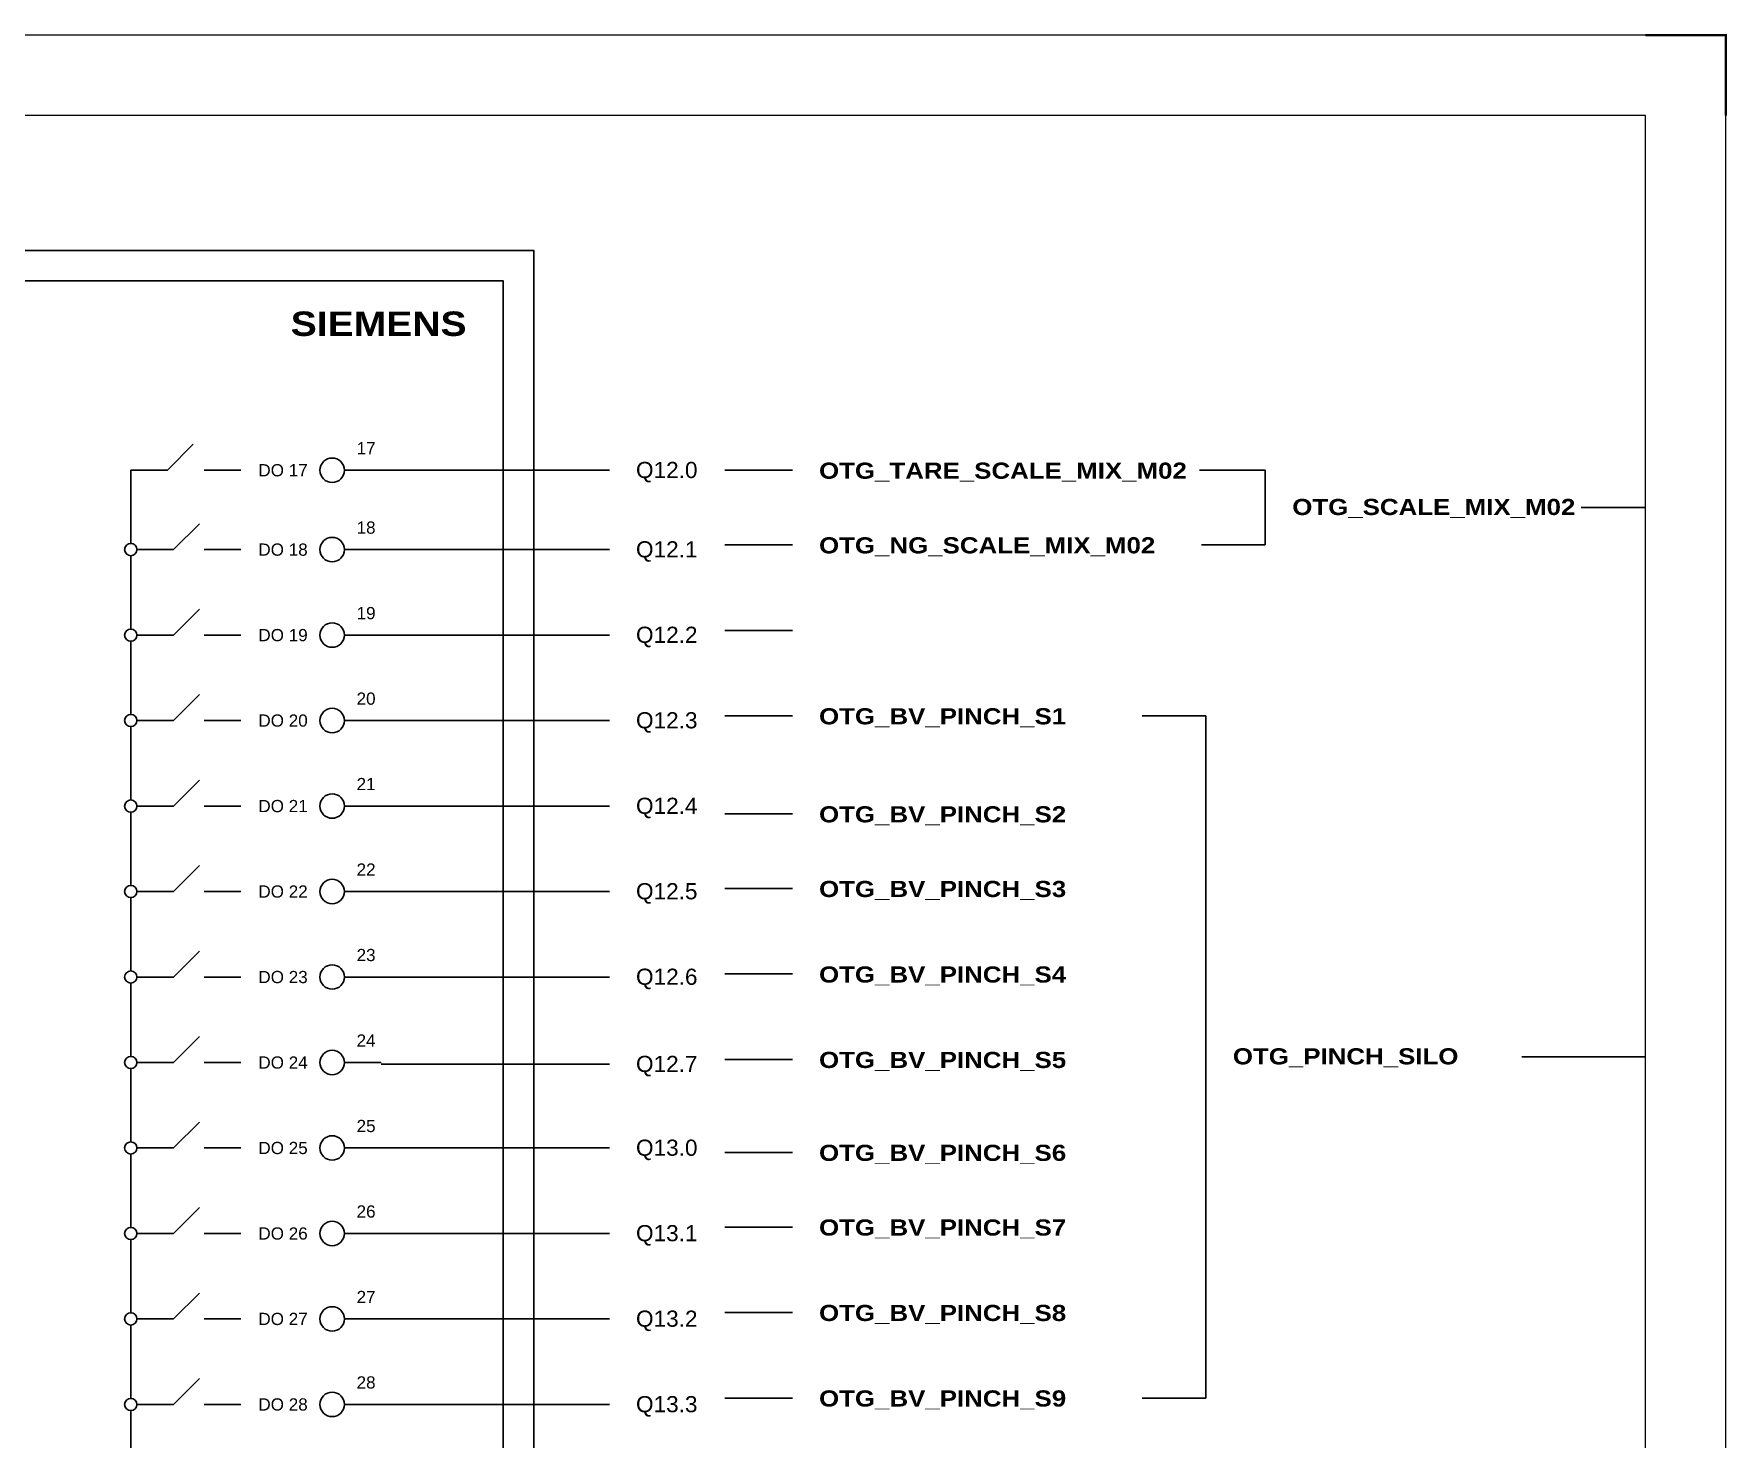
# Model space of a CAD drawing. Header units: centimetres. Extents: x -30014 to 38541, y 15960 to 46751.
# Drawn here: x 12066 to 15207, y 17870 to 20479 of the extents above; entities that cross this region are included whole.
import ezdxf
from ezdxf.enums import TextEntityAlignment as Align

# ---------------------------------------------------------------- set-up
doc = ezdxf.new("R2010")
doc.units = ezdxf.units.CM
doc.header["$MEASUREMENT"] = 0
doc.layers.add('Etiket-Line-L', color=7, linetype='Continuous')
doc.layers.add('EtIket-Line-S', color=2, linetype='Continuous')
doc.styles.add('Bold', font='ariblk.ttf', dxfattribs={"height": 25.4})
doc.styles.get("Standard").update_dxf_attribs({"font": 'arial.ttf'})

# ---------------------------------------------------------------- blocks, each defined once
blk = doc.blocks.new('x5 Out Line')
at = {"const_width": 0.3}
blk.add_lwpolyline([(405.45, 277.06), (405.45, 286.71), (395.8, 286.71)], dxfattribs=at)
at = {"lineweight": 15}
blk.add_lwpolyline([(395.8, 9.65), (395.8, 277.06), (9.65, 277.06), (9.65, 9.65)], close=True, dxfattribs=at)
at = {"layer": 'EtIket-Line-S', "lineweight": 9, "ltscale": 0.5}
blk.add_lwpolyline([(0, 0), (405.45, 0), (405.45, 286.71), (0, 286.71)], close=True, dxfattribs=at)

msp = doc.modelspace()

# ---------------------------------------------------------------- linework, layer by layer
at = {"ltscale": 50}
for p, q in [((12313.9, 19668.7), (12362, 19716.8)), ((12245.9, 19668.7), (12313.9, 19668.7)), ((12245.9, 19668.7), (12245.9, 19532.7)), ((12381.9, 19668.7), (12449.9, 19668.7)), ((12325.2, 19521.4), (12373.3, 19569.5)), ((12245.9, 19510.1), (12245.9, 19374.1)), ((12257.2, 19521.4), (12325.2, 19521.4)), ((12381.9, 19521.4), (12449.9, 19521.4)), ((12325.2, 19362.7), (12373.3, 19410.8)), ((12245.9, 19351.4), (12245.9, 19215.4)), ((12257.2, 19362.7), (12325.2, 19362.7)), ((12381.9, 19362.7), (12449.9, 19362.7)), ((12325.2, 19204.1), (12373.3, 19252.2)), ((12257.2, 19204.1), (12325.2, 19204.1)), ((12381.9, 19204.1), (12449.9, 19204.1)), ((12245.9, 19192.7), (12245.9, 19056.8)), ((12325.2, 19045.4), (12373.3, 19093.5)), ((12257.2, 19045.4), (12325.2, 19045.4)), ((12381.9, 19045.4), (12449.9, 19045.4)), ((12245.9, 19034.1), (12245.9, 18898.1)), ((12325.2, 18886.8), (12373.3, 18934.8)), ((12257.2, 18886.8), (12325.2, 18886.8)), ((12381.9, 18886.8), (12449.9, 18886.8)), ((12245.9, 18875.4), (12245.9, 18739.4)), ((12325.2, 18728.1), (12373.3, 18776.2)), ((12257.2, 18728.1), (12325.2, 18728.1)), ((12381.9, 18728.1), (12449.9, 18728.1)), ((12245.9, 18716.8), (12245.9, 18580.8)), ((12325.2, 18569.4), (12373.3, 18617.5)), ((12257.2, 18569.4), (12325.2, 18569.4)), ((12381.9, 18569.4), (12449.9, 18569.4)), ((12245.9, 18558.1), (12245.9, 18422.1)), ((12325.2, 18410.8), (12373.3, 18458.9)), ((12257.2, 18410.8), (12325.2, 18410.8)), ((12381.9, 18410.8), (12449.9, 18410.8)), ((12245.9, 18399.5), (12245.9, 18263.5)), ((12325.2, 18252.1), (12373.3, 18300.2)), ((12257.2, 18252.1), (12325.2, 18252.1)), ((12381.9, 18252.1), (12449.9, 18252.1)), ((12245.9, 18240.8), (12245.9, 18104.8)), ((12325.2, 18093.5), (12373.3, 18141.6)), ((12257.2, 18093.5), (12325.2, 18093.5)), ((12381.9, 18093.5), (12449.9, 18093.5)), ((12245.9, 18082.1), (12245.9, 17946.1)), ((12325.2, 17934.8), (12373.3, 17982.9)), ((12245.9, 17923.5), (12245.9, 17787.5)), ((12257.2, 17934.8), (12325.2, 17934.8)), ((12381.9, 17934.8), (12449.9, 17934.8))]:
    msp.add_line(p, q, dxfattribs=at)
at = {"color": 6, "ltscale": 50}
for p, q in [((12642.2, 19668.7), (12710.2, 19668.7)), ((12642.2, 19521.4), (12710.2, 19521.4)), ((12642.2, 19362.7), (12710.2, 19362.7)), ((12642.2, 19204.1), (12710.2, 19204.1)), ((12642.2, 19045.4), (12710.2, 19045.4)), ((12642.2, 18886.8), (12710.2, 18886.8)), ((12642.2, 18728.1), (12710.2, 18728.1)), ((12642.2, 18569.4), (12710.2, 18569.4)), ((12642.2, 18410.8), (12710.2, 18410.8)), ((12642.2, 18252.1), (12710.2, 18252.1)), ((12642.2, 18093.5), (12710.2, 18093.5)), ((12642.2, 17934.8), (12710.2, 17934.8))]:
    msp.add_line(p, q, dxfattribs=at)
at = {"color": 146, "ltscale": 50, "true_color": 0x105689}
for p, q in [((12710.2, 19668.7), (13133.9, 19668.7)), ((13348.3, 19668.7), (13473.3, 19668.7)), ((14350.3, 19668.7), (14228.3, 19668.7)), ((14350.3, 19530.1), (14350.3, 19668.7)), ((15055.6, 19599.4), (14936.7, 19599.4)), ((12710.2, 19521.4), (13133.9, 19521.4)), ((13348.3, 19530.1), (13473.3, 19530.1)), ((14232.6, 19530.1), (14350.3, 19530.1)), ((12710.2, 19362.7), (13133.9, 19362.7)), ((13348.3, 19371.5), (13473.3, 19371.5)), ((12710.2, 19204.1), (13133.9, 19204.1)), ((13348.3, 19212.8), (13473.3, 19212.8)), ((14122.5, 19212.8), (14240.1, 19212.8)), ((14240.1, 17946.7), (14240.1, 19212.8)), ((12710.2, 19045.4), (13133.9, 19045.4)), ((13348.3, 19030.9), (13473.3, 19030.9)), ((12710.2, 18886.8), (13133.9, 18886.8)), ((13348.3, 18892.3), (13473.3, 18892.3)), ((12710.2, 18728.1), (13133.9, 18728.1)), ((13348.3, 18733.7), (13473.3, 18733.7)), ((12710.2, 18566.3), (13133.9, 18566.3)), ((13348.3, 18575), (13473.3, 18575)), ((15055.6, 18579.8), (14826.6, 18579.8)), ((12710.2, 18410.8), (13133.9, 18410.8)), ((13348.3, 18402.6), (13473.3, 18402.6)), ((12710.2, 18252.1), (13133.9, 18252.1)), ((13348.3, 18264), (13473.3, 18264)), ((12710.2, 18093.5), (13133.9, 18093.5)), ((13348.3, 18105.4), (13473.3, 18105.4)), ((13348.3, 17946.7), (13473.3, 17946.7)), ((14122.5, 17946.7), (14240.1, 17946.7)), ((12710.2, 17934.8), (13133.9, 17934.8))]:
    msp.add_line(p, q, dxfattribs=at)
at = {"ltscale": 50}
msp.add_lwpolyline([(11138.9, 20076.7), (12993.5, 20076.7), (12993.5, 16410.8), (11138.9, 16410.8)], close=True, dxfattribs=at)
at = {"color": 6, "ltscale": 50}
msp.add_lwpolyline([(11195.5, 20020), (12936.9, 20020), (12936.9, 16467.5), (11195.5, 16467.5)], close=True, dxfattribs=at)
at = {"color": 6, "ltscale": 20}
for centre in [(12619.6, 19668.7), (12619.6, 19521.4), (12619.6, 19362.7), (12619.6, 19204.1), (12619.6, 19045.4), (12619.6, 18886.8), (12619.6, 18728.1), (12619.6, 18569.4), (12619.6, 18410.8), (12619.6, 18252.1), (12619.6, 18093.5), (12619.6, 17934.8)]:
    msp.add_circle(centre, 22.7, dxfattribs=at)
at = {"ltscale": 20}
for centre in [(12245.9, 19521.4), (12245.9, 19362.7), (12245.9, 19204.1), (12245.9, 19045.4), (12245.9, 18886.8), (12245.9, 18728.1), (12245.9, 18569.4), (12245.9, 18410.8), (12245.9, 18252.1), (12245.9, 18093.5), (12245.9, 17934.8)]:
    msp.add_circle(centre, 11.3, dxfattribs=at)

# ---------------------------------------------------------------- block references
at = {"layer": 'Etiket-Line-L', "lineweight": 0, "xscale": 15.48351216233742, "yscale": 15.48351216233742, "zscale": 15.48351216233742}
msp.add_blockref('x5 Out Line', (8927.3, 16037), dxfattribs=at)

# ---------------------------------------------------------------- texts
at = {"ltscale": 500, "style": 'Bold'}
msp.add_text('SIEMENS', height=45.33, dxfattribs=at).set_placement((12868.9, 19963.3), align=Align.TOP_RIGHT)
at = {"ltscale": 500}
for s, p in [('17', (12664.9, 19691.4)), ('18', (12664.9, 19544.1)), ('19', (12664.9, 19385.4)), ('20', (12664.9, 19226.7)), ('21', (12664.9, 19068.1)), ('22', (12664.9, 18909.4)), ('23', (12664.9, 18750.8)), ('24', (12664.9, 18592.1)), ('25', (12664.9, 18433.5)), ('26', (12664.9, 18274.8)), ('27', (12664.9, 18116.1)), ('28', (12664.9, 17957.5))]:
    msp.add_text(s, height=22.67, dxfattribs=at).set_placement(p, align=Align.BOTTOM_LEFT)
for s, p in [('DO 17', (12574.2, 19668.7)), ('DO 18', (12574.2, 19521.4)), ('DO 19', (12574.2, 19362.7)), ('DO 20', (12574.2, 19204.1)), ('DO 21', (12574.2, 19045.4)), ('DO 22', (12574.2, 18886.8)), ('DO 23', (12574.2, 18728.1)), ('DO 24', (12574.2, 18569.4)), ('DO 25', (12574.2, 18410.8)), ('DO 26', (12574.2, 18252.1)), ('DO 27', (12574.2, 18093.5)), ('DO 28', (12574.2, 17934.8))]:
    msp.add_text(s, height=22.67, dxfattribs=at).set_placement(p, align=Align.MIDDLE_RIGHT)
for s, p in [('Q12.0', (13183.2, 19669.2)), ('Q12.1', (13183.2, 19521.9)), ('Q12.2', (13183.2, 19363.3)), ('Q12.3', (13183.2, 19204.6)), ('Q12.4', (13183.2, 19045.9)), ('Q12.5', (13183.2, 18887.3)), ('Q12.6', (13183.2, 18728.6)), ('Q12.7', (13183.2, 18566.8)), ('Q13.0', (13183.2, 18411.3)), ('Q13.1', (13183.2, 18252.7)), ('Q13.2', (13183.2, 18094)), ('Q13.3', (13183.2, 17935.3))]:
    msp.add_text(s, height=30, dxfattribs=at).set_placement(p, align=Align.MIDDLE_LEFT)
at = {"ltscale": 500, "style": 'Bold'}
for s, p in [('OTG_TARE_SCALE_MIX_M02', (13522.8, 19667.9)), ('OTG_SCALE_MIX_M02', (14400.7, 19600.5)), ('OTG_NG_SCALE_MIX_M02', (13522.8, 19529.3)), ('OTG_BV_PINCH_S1', (13522.8, 19212)), ('OTG_BV_PINCH_S2', (13522.8, 19030.1)), ('OTG_BV_PINCH_S3', (13522.8, 18891.5)), ('OTG_BV_PINCH_S4', (13522.8, 18732.8)), ('OTG_PINCH_SILO', (14290.5, 18580.9)), ('OTG_BV_PINCH_S5', (13522.8, 18574.2)), ('OTG_BV_PINCH_S6', (13522.8, 18401.8)), ('OTG_BV_PINCH_S7', (13522.8, 18263.2)), ('OTG_BV_PINCH_S8', (13522.8, 18104.6)), ('OTG_BV_PINCH_S9', (13522.8, 17945.9))]:
    msp.add_text(s, height=30, dxfattribs=at).set_placement(p, align=Align.MIDDLE_LEFT)

doc.saveas('drawing.dxf')
